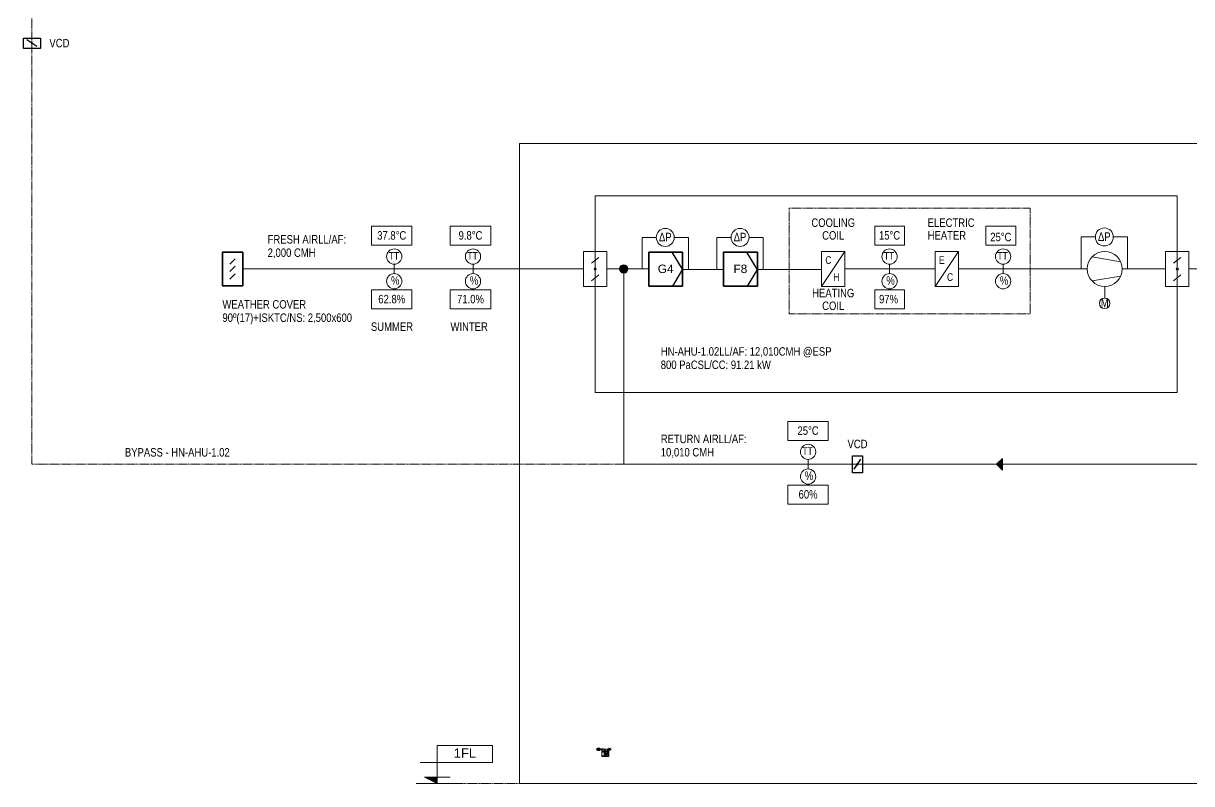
# Model space of a CAD drawing. Header units: millimetres. Extents: x -6903 to 29782, y 0 to 21062.
# Drawn here: x -6903 to 9355, y 0 to 10572 of the extents above; entities that cross this region are included whole.
import ezdxf

# ---------------------------------------------------------------- set-up
doc = ezdxf.new("R2010")
doc.units = ezdxf.units.MM
doc.linetypes.add('IMPORT-DASHED _2_', pattern=[19.05, 12.7, -6.35])
for name, color, linetype, lineweight, true_color in [('2DL_SYM_i', 7, 'Continuous', 25, 0xffdf7f), ('AC_RA', 7, 'Continuous', 5, 0xa57c52), ('AC_SA', 7, 'Continuous', 5, 0x67a552), ('EAD', 6, 'Continuous', 5, 0xff00ff), ('GAS PIPE', 1, 'Continuous', 5, 0xff0000), ('KI-HIEU-1', 7, 'Continuous', 9, 0x7fbfff), ('M-EQUIP', 1, 'Continuous', 9, 0xff0000), ('SEAS-HLL-FAD', 3, 'Continuous', 5, 0x00ff00), ('SGSHP_01-24-DW-AC-00-109-Rev_00-SCHEMATIC DIAGRAM DUCTING OF AHU _ PAU SYSTEM FOR H_N LAB_dwg _2_', 7, 'Continuous', 5, 0x767676), ('sơ đồ nguyên lý phòng lab_dwg', 7, 'Continuous', 5, 0x767676), ('TX-CO_', 2, 'Continuous', 5, 0xffff00), ('XANH', 5, 'Continuous', 5, 0x0000ff)]:
    doc.layers.add(name, color=color, linetype=linetype, lineweight=lineweight, true_color=true_color)
doc.layers.add('2L_RE-ZU-G', color=7, linetype='Continuous', lineweight=9)
doc.layers.add('LU_AB_SYM', color=7, linetype='Continuous', lineweight=9)
doc.styles.add('Arial_10', font='arial.ttf', dxfattribs={"width": 0.8, "height": 2})
doc.styles.add('Arial_2', font='arial.ttf', dxfattribs={"width": 0.8, "height": 118})
doc.styles.add('Arial_3', font='arial.ttf', dxfattribs={"height": 129.8})
doc.styles.add('Arial_7', font='arial.ttf', dxfattribs={"width": 0.8, "height": 106.2})
doc.styles.add('Arial_8', font='arial.ttf', dxfattribs={"width": 0.8, "height": 118})
doc.styles.add('Arial_9', font='arial.ttf', dxfattribs={"height": 118})

# ---------------------------------------------------------------- blocks, each defined once
blk = doc.blocks.new('SGSHP_01-24-DW-AC-00-109-Rev_00-SCHEMATIC DIAGRAM DUCTING OF AHU _ PAU SYSTEM FOR H_N LAB_dwg__U12-3196324-SƠ ĐỒ NGUYÊN LÝ HỆ THỐNG AHU')
at = {"layer": 'KI-HIEU-1'}
blk.add_hatch(color=256, dxfattribs=at).paths.add_polyline_path([(0, 0), (-300, 150), (0, 150)])
for p, q in [((-400, 500), (1300, 500)), ((-500, 0), (500, 0)), ((0, 0), (-300, 150)), ((-300, 150), (0, 150)), ((0, 150), (0, 0))]:
    blk.add_line(p, q, dxfattribs=at)
at = {"layer": 'KI-HIEU-1', "flags": 128}
blk.add_lwpolyline([(300, 150), (-300, 150), (0, 0), (0, 900)], dxfattribs=at)
blk.add_lwpolyline([(1300, 500), (1300, 900), (0, 900), (0, 500)], close=True, dxfattribs=at)
blk = doc.blocks.new('SGSHP_01-24-DW-AC-00-109-Rev_00-SCHEMATIC DIAGRAM DUCTING OF AHU _ PAU SYSTEM FOR H_N LAB_dwg_2DLU_149-3196326-SƠ ĐỒ NGUYÊN LÝ HỆ THỐNG AHU')
at = {"layer": '2L_RE-ZU-G'}
for p, q in [((0, 6), (0, -6)), ((-1.29, 1.95), (1.26, 3.98)), ((-1.29, -4.03), (1.26, -1.99))]:
    blk.add_line(p, q, dxfattribs=at)
at = {"layer": '2L_RE-ZU-G', "flags": 128}
blk.add_lwpolyline([(-4, -6), (4, -6), (4, 6), (-4, 6)], close=True, dxfattribs=at)
at = {"layer": '2L_RE-ZU-G'}
blk.add_circle((0, 0), 0.391, dxfattribs=at)
blk = doc.blocks.new('SGSHP_01-24-DW-AC-00-109-Rev_00-SCHEMATIC DIAGRAM DUCTING OF AHU _ PAU SYSTEM FOR H_N LAB_dwg_2DLSD031-3196325-SƠ ĐỒ NGUYÊN LÝ HỆ THỐNG AHU')
at = {"layer": '2DL_SYM_i'}
blk.add_line((-0.4, -0.6), (0.4, 0.6), dxfattribs=at)
at = {"layer": '2DL_SYM_i', "flags": 128}
for points in [[(-0.6, 1), (0.6, 1), (0.6, -1), (-0.6, -1)], [(-0.6, 1), (0.6, 1), (0.6, -1), (-0.6, -1)], [(0.06, 0), (0.06, 0.02), (0.06, 0.03), (0.05, 0.05), (0.03, 0.06), (0.02, 0.06), (0, 0.06), (-0.02, 0.06), (-0.03, 0.06), (-0.05, 0.05), (-0.06, 0.03), (-0.06, 0.02), (-0.06, 0), (-0.06, -0.02), (-0.06, -0.03), (-0.05, -0.05), (-0.03, -0.06), (-0.02, -0.06), (0, -0.06), (0.02, -0.06), (0.03, -0.06), (0.05, -0.05), (0.06, -0.03), (0.06, -0.02)]]:
    blk.add_lwpolyline(points, close=True, dxfattribs=at)
blk = doc.blocks.new('SGSHP_01-24-DW-AC-00-109-Rev_00-SCHEMATIC DIAGRAM DUCTING OF AHU _ PAU SYSTEM FOR H_N LAB_dwg_2DLU_232-3196331-SƠ ĐỒ NGUYÊN LÝ HỆ THỐNG AHU')
at = {"layer": 'LU_AB_SYM'}
for points in [[(-2, -2), (-2, 2), (0, 0)], [(-2, -2), (0, 0), (-2, 2)]]:
    blk.add_hatch(color=256, dxfattribs=at).paths.add_polyline_path(points)
for p, q in [((-2, -2), (-2, 2)), ((-2, 2), (0, 0)), ((0, 0), (-2, 2)), ((-2, 2), (-2, -2)), ((0, 0), (-2, -2)), ((-2, -2), (0, 0))]:
    blk.add_line(p, q, dxfattribs=at)
at = {"layer": 'LU_AB_SYM', "flags": 128}
blk.add_lwpolyline([(0, 0), (-2, 2), (-2, -2)], close=True, dxfattribs=at)
blk = doc.blocks.new('SGSHP_01-24-DW-AC-00-109-Rev_00-SCHEMATIC DIAGRAM DUCTING OF AHU _ PAU SYSTEM FOR H_N LAB_dwg_Louver-3196335-SƠ ĐỒ NGUYÊN LÝ HỆ THỐNG AHU')
at = {"layer": '2DL_SYM_i'}
for p, q in [((-0.15625, 0.59375), (0.15625, 0.28125)), ((-0.15625, 0.15625), (0.15625, -0.15625)), ((-0.15625, -0.28125), (0.15625, -0.59375))]:
    blk.add_line(p, q, dxfattribs=at)
at = {"layer": '2DL_SYM_i', "flags": 128}
for points in [[(-0.6, 1), (-0.6, -1), (0.6, -1), (0.6, 1)], [(-0.6, 1), (0.6, 1), (0.6, -1), (-0.6, -1)]]:
    blk.add_lwpolyline(points, close=True, dxfattribs=at)
blk = doc.blocks.new('SGSHP_01-24-DW-AC-00-109-Rev_00-SCHEMATIC DIAGRAM DUCTING OF AHU _ PAU SYSTEM FOR H_N LAB_dwg_2DLU_030-3196332-SƠ ĐỒ NGUYÊN LÝ HỆ THỐNG AHU')
at = {"layer": '2L_RE-ZU-G'}
for p, q in [((5.39, 2.44), (-4.27, 4.12)), ((5.39, -2.44), (-4.27, -4.12))]:
    blk.add_line(p, q, dxfattribs=at)
blk.add_circle((0, 0), 6, dxfattribs=at)
blk = doc.blocks.new('SGSHP_01-24-DW-AC-00-109-Rev_00-SCHEMATIC DIAGRAM DUCTING OF AHU _ PAU SYSTEM FOR H_N LAB_dwg _2_-3196323-SƠ ĐỒ NGUYÊN LÝ HỆ THỐNG AHU')
at = {"lineweight": 5, "true_color": 0xff00ff, "transparency": 33554534}
blk.add_hatch(color=6, dxfattribs=at).paths.add_polyline_path([(1452, 7098), (1467, 7100), (1481, 7106), (1494, 7116), (1503, 7128), (1509, 7142), (1511, 7157), (1509, 7173), (1503, 7187), (1494, 7199), (1481, 7209), (1467, 7214), (1452, 7216), (1437, 7214), (1422, 7209), (1410, 7199), (1401, 7187), (1395, 7173), (1393, 7157), (1395, 7142), (1401, 7128), (1410, 7116), (1422, 7106), (1437, 7100)])
at = {"color": 1, "lineweight": 5, "true_color": 0xff0000}
for p, q in [((-3850, 7157), (892, 7157)), ((1799, 7157), (1216, 7157)), ((2839, 7151), (2271, 7151)), ((4205, 7151), (3309, 7151))]:
    blk.add_line(p, q, dxfattribs=at)
at = {"lineweight": 5}
for p, q in [((4529, 7157), (5788, 7157)), ((6111, 7157), (7902, 7157)), ((8145, 6915), (8145, 6753))]:
    blk.add_line(p, q, dxfattribs=at)
at = {"color": 8, "linetype": 'IMPORT-DASHED _2_', "lineweight": 5, "true_color": 0x808080}
blk.add_line((-1438, 0), (28612, 0), dxfattribs=at)
at = {"lineweight": 5, "flags": 128}
for points in [[(0, 8902), (22618, 8902), (22618, 0), (0, 0), (0, 8902)], [(9154, 7400), (9154, 8176), (1054, 8176), (1054, 7400)], [(1905, 7596), (1706, 7596), (1706, 7157)], [(2155, 7596), (2354, 7596), (2354, 7151)], [(2945, 7596), (2746, 7596), (2746, 7151)], [(3195, 7596), (3394, 7596), (3394, 7151)], [(8015, 7602), (7816, 7602), (7816, 7157)], [(8265, 7602), (8464, 7602), (8464, 7157)], [(4205, 6915), (4529, 6915), (4529, 7400), (4205, 7400), (4205, 6915), (4529, 7400)], [(5788, 6915), (6111, 6915), (6111, 7400), (5788, 7400), (5788, 6915), (6111, 7400)], [(1054, 6915), (1054, 5438), (9154, 5438), (9154, 6915)]]:
    blk.add_lwpolyline(points, dxfattribs=at)
for points in [[(-2058, 7751), (-1495, 7751), (-1495, 7488), (-2058, 7488)], [(-963, 7751), (-399, 7751), (-399, 7488), (-963, 7488)], [(4944, 7751), (5358, 7751), (5358, 7488), (4944, 7488)], [(6493, 7751), (6907, 7751), (6907, 7488), (6493, 7488)], [(-2058, 6865), (-1495, 6865), (-1495, 6602), (-2058, 6602)], [(-963, 6865), (-399, 6865), (-399, 6602), (-963, 6602)], [(5358, 6865), (4944, 6865), (4944, 6602), (5358, 6602)], [(3735, 5036), (4298, 5036), (4298, 4773), (3735, 4773)], [(3735, 4150), (4298, 4150), (4298, 3886), (3735, 3886)]]:
    blk.add_lwpolyline(points, close=True, dxfattribs=at)
at = {"color": 8, "lineweight": 5, "true_color": 0x767676, "flags": 128}
for points in [[(1799, 7391), (2271, 7391), (2271, 6919), (1799, 6919)], [(2839, 7391), (3311, 7391), (3311, 6919), (2839, 6919)]]:
    blk.add_lwpolyline(points, close=True, dxfattribs=at)
at = {"lineweight": 5}
for centre, radius in [((2030, 7596), 125), ((3070, 7596), 125), ((8140, 7602), 125), ((8145, 6679), 73.4)]:
    blk.add_circle(centre, radius, dxfattribs=at)
at = {"color": 6, "lineweight": 5, "true_color": 0xff00ff}
blk.add_circle((1452, 7157), 59, dxfattribs=at)
at = {"layer": '2DL_SYM_i'}
for p, q in [((2269, 7155), (2127, 7391)), ((3309, 7155), (3167, 7391)), ((2271, 7155), (2129, 6919)), ((3311, 7155), (3169, 6919))]:
    blk.add_line(p, q, dxfattribs=at)
at = {"layer": '2DL_SYM_i', "flags": 128}
for points in [[(1799, 6919), (2271, 6919), (2271, 7391), (1799, 7391)], [(1799, 7391), (2271, 7391), (2271, 6919), (1799, 6919)], [(2839, 6919), (3311, 6919), (3311, 7391), (2839, 7391)], [(2839, 7391), (3311, 7391), (3311, 6919), (2839, 6919)]]:
    blk.add_lwpolyline(points, close=True, dxfattribs=at)
at = {"layer": '2L_RE-ZU-G', "flags": 128}
for points in [[(-1742, 7223), (-1742, 7157), (-1742, 7092)], [(-646, 7223), (-646, 7157), (-646, 7092)], [(5151, 7223), (5151, 7157), (5151, 7092)], [(6731, 7223), (6731, 7157), (6731, 7092)], [(4017, 4508), (4017, 4442), (4017, 4377)]]:
    blk.add_lwpolyline(points, dxfattribs=at)
at = {"layer": '2L_RE-ZU-G'}
for centre in [(-1742, 7329), (-646, 7329), (5151, 7329), (6731, 7329), (-1742, 6986), (-646, 6986), (5151, 6986), (6731, 6986), (4017, 4614), (4017, 4270)]:
    blk.add_circle(centre, 106, dxfattribs=at)
at = {"layer": 'AC_RA', "flags": 128}
blk.add_lwpolyline([(1452, 7157), (1452, 4442), (10744, 4442)], dxfattribs=at)
at = {"layer": 'AC_SA'}
blk.add_line((8388, 7157), (8992, 7157), dxfattribs=at)
at = {"layer": 'AC_SA', "flags": 128}
blk.add_lwpolyline([(9316, 7157), (21170, 7157), (21170, 3394)], dxfattribs=at)
at = {"layer": 'EAD', "color": 8, "linetype": 'IMPORT-DASHED _2_', "true_color": 0x808080, "flags": 128}
blk.add_lwpolyline([(3752, 8001), (7106, 8001), (7106, 6531), (3752, 6531)], close=True, dxfattribs=at)
at = {"layer": 'GAS PIPE', "linetype": 'IMPORT-DASHED _2_', "flags": 128}
blk.add_lwpolyline([(1452, 16149), (-6785, 16149), (-6785, 4442), (1452, 4442)], dxfattribs=at)
at = {"xscale": 118, "yscale": 118, "zscale": 118, "rotation": 90}
blk.add_blockref('SGSHP_01-24-DW-AC-00-109-Rev_00-SCHEMATIC DIAGRAM DUCTING OF AHU _ PAU SYSTEM FOR H_N LAB_dwg_2DLSD031-3196325-SƠ ĐỒ NGUYÊN LÝ HỆ THỐNG AHU', (-6785, 10296), dxfattribs=at)
at = {"extrusion": (0, 0, -1)}
for name, p, xscale, yscale, zscale in [('SGSHP_01-24-DW-AC-00-109-Rev_00-SCHEMATIC DIAGRAM DUCTING OF AHU _ PAU SYSTEM FOR H_N LAB_dwg_Louver-3196335-SƠ ĐỒ NGUYÊN LÝ HỆ THỐNG AHU', (3992, 7157), 236, 236, -236), ('SGSHP_01-24-DW-AC-00-109-Rev_00-SCHEMATIC DIAGRAM DUCTING OF AHU _ PAU SYSTEM FOR H_N LAB_dwg_2DLU_232-3196331-SƠ ĐỒ NGUYÊN LÝ HỆ THỐNG AHU', (-6641, 4442), 40.45582801025012, 40.45582801025012, -40.45582801025012)]:
    blk.add_blockref(name, p, dxfattribs=dict(at, xscale=xscale, yscale=yscale, zscale=zscale))
for name, p, xscale, yscale, zscale in [('SGSHP_01-24-DW-AC-00-109-Rev_00-SCHEMATIC DIAGRAM DUCTING OF AHU _ PAU SYSTEM FOR H_N LAB_dwg_2DLU_149-3196326-SƠ ĐỒ NGUYÊN LÝ HỆ THỐNG AHU', (1054, 7157), 40.45582799651311, 40.45582799651311, 40.45582799651311), ('SGSHP_01-24-DW-AC-00-109-Rev_00-SCHEMATIC DIAGRAM DUCTING OF AHU _ PAU SYSTEM FOR H_N LAB_dwg_2DLU_030-3196332-SƠ ĐỒ NGUYÊN LÝ HỆ THỐNG AHU', (8145, 7157), 40.45582799651311, 40.45582799651311, 40.45582799651311), ('SGSHP_01-24-DW-AC-00-109-Rev_00-SCHEMATIC DIAGRAM DUCTING OF AHU _ PAU SYSTEM FOR H_N LAB_dwg_2DLU_149-3196326-SƠ ĐỒ NGUYÊN LÝ HỆ THỐNG AHU', (9154, 7157), 40.45582799651311, 40.45582799651311, 40.45582799651311), ('SGSHP_01-24-DW-AC-00-109-Rev_00-SCHEMATIC DIAGRAM DUCTING OF AHU _ PAU SYSTEM FOR H_N LAB_dwg_2DLSD031-3196325-SƠ ĐỒ NGUYÊN LÝ HỆ THỐNG AHU', (4705, 4442), 118, 118, 118), ('SGSHP_01-24-DW-AC-00-109-Rev_00-SCHEMATIC DIAGRAM DUCTING OF AHU _ PAU SYSTEM FOR H_N LAB_dwg__U12-3196324-SƠ ĐỒ NGUYÊN LÝ HỆ THỐNG AHU', (-1143, 0), 0.59, 0.59, 0.59)]:
    blk.add_blockref(name, p, dxfattribs=dict(xscale=xscale, yscale=yscale, zscale=zscale))
at = {"lineweight": 5, "char_height": 118, "attachment_point": 2, "line_spacing_factor": 0.941778}
for s, insert, width, style in [('VCD', (-6402, 10357), 329.38, 'Arial_2'), ('ΔP', (2030, 7660), 208.03, 'Arial_8'), ('ΔP', (3070, 7660), 208.03, 'Arial_8'), ('ΔP', (8140, 7666), 208.03, 'Arial_8'), ('G4', (2035, 7218), 262.93, 'Arial_9'), ('F8', (3075, 7218), 229.7, 'Arial_9'), ('M', (8145, 6743), 130.02, 'Arial_2'), ('VCD', (4705, 4783), 329.38, 'Arial_2')]:
    blk.add_mtext(s, dxfattribs=dict(at, insert=insert, width=width, style=style))
at = {"color": 3, "lineweight": 5, "true_color": 0x00ff00, "insert": (-4133, 6724), "char_height": 118, "width": 2155.42, "attachment_point": 1, "line_spacing_factor": 0.941778, "style": 'Arial_2'}
blk.add_mtext('WEATHER COVER 90º(17)+ISKTC/NS: 2,500x600', dxfattribs=at)
at = {"layer": '2L_RE-ZU-G', "attachment_point": 1, "line_spacing_factor": 0.941778}
for s, insert, char_height, width, style in [('TT', (-1820, 7393), 106.2, 171.63, 'Arial_7'), ('TT', (-725, 7393), 106.2, 171.63, 'Arial_7'), ('C', (4257, 7334), 106, 101.42, 'Arial_7'), ('TT', (5072, 7393), 106.2, 171.63, 'Arial_7'), ('E', (5839, 7334), 106, 93.61, 'Arial_7'), ('TT', (6652, 7393), 106.2, 171.63, 'Arial_7'), ('%', (-1786, 7056), 118, 138.69, 'Arial_2'), ('%', (-690, 7056), 118, 138.69, 'Arial_2'), ('H', (4368, 7098), 106, 101.42, 'Arial_7'), ('%', (5106, 7056), 118, 138.69, 'Arial_2'), ('C', (5950, 7098), 106, 101.42, 'Arial_7'), ('%', (6686, 7056), 118, 138.69, 'Arial_2'), ('TT', (3938, 4678), 106.2, 171.63, 'Arial_7'), ('%', (3972, 4341), 118, 138.69, 'Arial_2')]:
    blk.add_mtext(s, dxfattribs=dict(at, insert=insert, char_height=char_height, width=width, style=style))
at = {"layer": 'KI-HIEU-1', "color": 7, "insert": (-759, 490), "char_height": 129.8, "width": 373.45, "attachment_point": 2, "line_spacing_factor": 0.941778, "style": 'Arial_3'}
blk.add_mtext('1FL', dxfattribs=at)
at = {"layer": 'M-EQUIP', "color": 7, "char_height": 118, "attachment_point": 2, "line_spacing_factor": 0.941778, "style": 'Arial_2'}
for s, insert, width in [('COOLING', (4367, 7860), 719.44), ('ELECTRIC', (6008, 7860), 771.44), ('COIL', (4367, 7683), 364.05), ('HEATER', (5949, 7683), 632.76), ('HEATING', (4367, 6881), 693.43), ('COIL', (4367, 6704), 364.05)]:
    blk.add_mtext(s, dxfattribs=dict(at, insert=insert, width=width))
at = {"layer": 'TX-CO_', "color": 7, "char_height": 118, "line_spacing_factor": 0.941778, "style": 'Arial_2'}
for s, insert, width, attachment_point in [('37.8°C', (-1777, 7683), 478.18, 2), ('9.8°C', (-681, 7683), 391.5, 2), ('15°C', (5151, 7683), 348.16, 2), ('25°C', (6700, 7661), 348.16, 2), ('FRESH AIRLL/AF: 2,000 CMH', (-3504, 7628), 1291.52, 1), ('62.8%', (-1777, 6797), 442.06, 2), ('71.0%', (-681, 6797), 442.06, 2), ('97%', (5137, 6797), 312.05, 2), ('SUMMER', (-2067, 6414), 693.43, 1), ('WINTER', (-959, 6414), 615.42, 1), ('HN-AHU-1.02LL/AF: 12,010CMH @ESP 800 PaCSL/CC: 91.21 kW', (1967, 6069), 2383.68, 1), ('25°C', (4017, 4968), 348.16, 2), ('RETURN AIRLL/AF: 10,010 CMH', (1967, 4853), 1378.2, 1), ('BYPASS - HN-AHU-1.02', (-5490, 4666), 1724.92, 1), ('60%', (4017, 4082), 312.05, 2)]:
    blk.add_mtext(s, dxfattribs=dict(at, insert=insert, width=width, attachment_point=attachment_point))
blk = doc.blocks.new('sơ đồ nguyên lý phòng lab_dwg_2DLSD077-3228404-SƠ ĐỒ NGUYÊN LÝ HỆ THỐNG AHU')
at = {"layer": '2DL_SYM_i'}
for p, q in [((-0.6, 0), (0, 0)), ((0.9, 0.3), (-0.5, 0.8)), ((0.9, -0.3), (-0.5, -0.8))]:
    blk.add_line(p, q, dxfattribs=at)
at = {"layer": '2DL_SYM_i', "flags": 128}
blk.add_lwpolyline([(-1, 1), (1, 1), (1, -1), (-1, -1)], close=True, dxfattribs=at)
at = {"layer": '2DL_SYM_i'}
blk.add_circle((0, 0), 1, dxfattribs=at)
blk = doc.blocks.new('sơ đồ nguyên lý phòng lab_dwg__Open30-3228405-SƠ ĐỒ NGUYÊN LÝ HỆ THỐNG AHU')
at = {"layer": 'SEAS-HLL-FAD'}
blk.add_line((0, 0), (-1, 0), dxfattribs=at)
at = {"layer": 'SEAS-HLL-FAD', "flags": 128}
blk.add_lwpolyline([(-1, 0.267949), (0, 0), (-1, -0.267949)], dxfattribs=at)
blk = doc.blocks.new('sơ đồ nguyên lý phòng lab_dwg__Open30-3228406-SƠ ĐỒ NGUYÊN LÝ HỆ THỐNG AHU')
at = {"layer": 'SEAS-HLL-FAD'}
blk.add_line((0, 0), (-1, 0), dxfattribs=at)
at = {"layer": 'SEAS-HLL-FAD', "flags": 128}
blk.add_lwpolyline([(-1, 0.267949), (0, 0), (-1, -0.267949)], dxfattribs=at)
blk = doc.blocks.new('sơ đồ nguyên lý phòng lab_dwg_CPLS_391-3228407-SƠ ĐỒ NGUYÊN LÝ HỆ THỐNG AHU')
at = {"layer": '2DL_SYM_i'}
for p, q in [((0.45, 0), (-0.45, 0)), ((0, -0.6), (-0.15, -0.4))]:
    blk.add_line(p, q, dxfattribs=at)
at = {"layer": '2DL_SYM_i', "flags": 128}
blk.add_lwpolyline([(0.15, -0.1), (-0.15, -0.1), (0, -0.6), (0.15, -0.4)], dxfattribs=at)
blk = doc.blocks.new('sơ đồ nguyên lý phòng lab_dwg_2DLSD031-3228408-SƠ ĐỒ NGUYÊN LÝ HỆ THỐNG AHU')
at = {"layer": '2DL_SYM_i'}
blk.add_line((-0.4, -0.6), (0.4, 0.6), dxfattribs=at)
at = {"layer": '2DL_SYM_i', "flags": 128}
for points in [[(-0.6, 1), (0.6, 1), (0.6, -1), (-0.6, -1)], [(-0.6, 1), (0.6, 1), (0.6, -1), (-0.6, -1)], [(0.1, 0), (0.1, 0), (0.1, 0), (0, 0), (0, 0.1), (0, 0.1), (0, 0.1), (0, 0.1), (0, 0.1), (0, 0), (-0.1, 0), (-0.1, 0), (-0.1, 0), (-0.1, 0), (-0.1, 0), (0, 0), (0, -0.1), (0, -0.1), (0, -0.1), (0, -0.1), (0, -0.1), (0, 0), (0.1, 0), (0.1, 0)]]:
    blk.add_lwpolyline(points, close=True, dxfattribs=at)
blk = doc.blocks.new('sơ đồ nguyên lý phòng lab_dwg_Louver-3228409-SƠ ĐỒ NGUYÊN LÝ HỆ THỐNG AHU')
at = {"layer": '2DL_SYM_i'}
for p, q in [((-0.15625, 1.03125), (0.15625, 0.71875)), ((-0.15625, 0.59375), (0.15625, 0.28125)), ((-0.15625, 0.15625), (0.15625, -0.15625)), ((-0.15625, -0.28125), (0.15625, -0.59375)), ((-0.15625, -0.71875), (0.15625, -1.03125))]:
    blk.add_line(p, q, dxfattribs=at)
at = {"layer": '2DL_SYM_i', "flags": 128}
for points in [[(-0.6, 1.3), (-0.6, -1.3), (0.6, -1.3), (0.6, 1.3)], [(-0.6, 1.3), (0.6, 1.3), (0.6, -1.3), (-0.6, -1.3)]]:
    blk.add_lwpolyline(points, close=True, dxfattribs=at)
blk = doc.blocks.new('sơ đồ nguyên lý phòng lab_dwg_2DLSD031-3228410-SƠ ĐỒ NGUYÊN LÝ HỆ THỐNG AHU')
at = {"layer": '2DL_SYM_i'}
blk.add_line((-0.4, -0.6), (0.4, 0.6), dxfattribs=at)
at = {"layer": '2DL_SYM_i', "flags": 128}
for points in [[(-0.6, 1), (0.6, 1), (0.6, -1), (-0.6, -1)], [(-0.6, 1), (0.6, 1), (0.6, -1), (-0.6, -1)], [(0.1, 0), (0.1, 0), (0.1, 0), (0, 0), (0, 0.1), (0, 0.1), (0, 0.1), (0, 0.1), (0, 0.1), (0, 0), (-0.1, 0), (-0.1, 0), (-0.1, 0), (-0.1, 0), (-0.1, 0), (0, 0), (0, -0.1), (0, -0.1), (0, -0.1), (0, -0.1), (0, -0.1), (0, 0), (0.1, 0), (0.1, 0)]]:
    blk.add_lwpolyline(points, close=True, dxfattribs=at)
blk = doc.blocks.new('sơ đồ nguyên lý phòng lab_dwg_G4-3228411-SƠ ĐỒ NGUYÊN LÝ HỆ THỐNG AHU')
at = {"color": 8, "lineweight": 5, "true_color": 0x767676, "flags": 128}
blk.add_lwpolyline([(-4, 4), (4, 4), (4, -4), (-4, -4)], close=True, dxfattribs=at)
at = {"layer": '2DL_SYM_i', "flags": 128}
for points in [[(-4, -4), (4, -4), (4, 4), (-4, 4)], [(-4, 4), (4, 4), (4, -4), (-4, -4)]]:
    blk.add_lwpolyline(points, close=True, dxfattribs=at)
blk.add_lwpolyline([(2, 4), (4, 0), (2, -4)], dxfattribs=at)
blk = doc.blocks.new('sơ đồ nguyên lý phòng lab_dwg_F5-3228412-SƠ ĐỒ NGUYÊN LÝ HỆ THỐNG AHU')
at = {"color": 8, "lineweight": 5, "true_color": 0x767676, "flags": 128}
blk.add_lwpolyline([(-4, 4), (4, 4), (4, -4), (-4, -4)], close=True, dxfattribs=at)
at = {"layer": '2DL_SYM_i', "flags": 128}
blk.add_lwpolyline([(-4, -4), (4, -4), (4, 4), (-4, 4)], close=True, dxfattribs=at)
blk.add_lwpolyline([(2, 4), (4, 0), (2, -4)], dxfattribs=at)
blk = doc.blocks.new('sơ đồ nguyên lý phòng lab_dwg_2DLSD031-V2-SƠ ĐỒ NGUYÊN LÝ HỆ THỐNG AHU')
at = {"layer": '2DL_SYM_i'}
blk.add_line((-0.4, -0.6), (0.4, 0.6), dxfattribs=at)
at = {"layer": '2DL_SYM_i', "flags": 128}
for points in [[(-0.6, 1), (0.6, 1), (0.6, -1), (-0.6, -1)], [(-0.6, 1), (0.6, 1), (0.6, -1), (-0.6, -1)], [(0.1, 0), (0.1, 0), (0.1, 0), (0, 0), (0, 0.1), (0, 0.1), (0, 0.1), (0, 0.1), (0, 0.1), (0, 0), (-0.1, 0), (-0.1, 0), (-0.1, 0), (-0.1, 0), (-0.1, 0), (0, 0), (0, -0.1), (0, -0.1), (0, -0.1), (0, -0.1), (0, -0.1), (0, 0), (0.1, 0), (0.1, 0)], [(0.1, 0), (0.1, 0), (0.1, 0), (0, 0), (0, 0.1), (0, 0.1), (0, 0.1), (0, 0.1), (0, 0.1), (0, 0), (-0.1, 0), (-0.1, 0), (-0.1, 0), (-0.1, 0), (-0.1, 0), (0, 0), (0, -0.1), (0, -0.1), (0, -0.1), (0, -0.1), (0, -0.1), (0, 0), (0.1, 0), (0.1, 0)]]:
    blk.add_lwpolyline(points, close=True, dxfattribs=at)
blk = doc.blocks.new('sơ đồ nguyên lý phòng lab_dwg_2DLSD031-V3-SƠ ĐỒ NGUYÊN LÝ HỆ THỐNG AHU')
at = {"layer": '2DL_SYM_i'}
blk.add_line((-0.4, -0.6), (0.4, 0.6), dxfattribs=at)
at = {"layer": '2DL_SYM_i', "flags": 128}
for points in [[(-0.6, 1), (0.6, 1), (0.6, -1), (-0.6, -1)], [(-0.6, 1), (0.6, 1), (0.6, -1), (-0.6, -1)], [(0.1, 0), (0.1, 0), (0.1, 0), (0, 0), (0, 0.1), (0, 0.1), (0, 0.1), (0, 0.1), (0, 0.1), (0, 0), (-0.1, 0), (-0.1, 0), (-0.1, 0), (-0.1, 0), (-0.1, 0), (0, 0), (0, -0.1), (0, -0.1), (0, -0.1), (0, -0.1), (0, -0.1), (0, 0), (0.1, 0), (0.1, 0)], [(0.1, 0), (0.1, 0), (0.1, 0), (0, 0), (0, 0.1), (0, 0.1), (0, 0.1), (0, 0.1), (0, 0.1), (0, 0), (-0.1, 0), (-0.1, 0), (-0.1, 0), (-0.1, 0), (-0.1, 0), (0, 0), (0, -0.1), (0, -0.1), (0, -0.1), (0, -0.1), (0, -0.1), (0, 0), (0.1, 0), (0.1, 0)]]:
    blk.add_lwpolyline(points, close=True, dxfattribs=at)
blk = doc.blocks.new('sơ đồ nguyên lý phòng lab_dwg_G4-V4-SƠ ĐỒ NGUYÊN LÝ HỆ THỐNG AHU')
at = {"color": 8, "lineweight": 5, "true_color": 0x767676, "flags": 128}
blk.add_lwpolyline([(-4, 4), (4, 4), (4, -4), (-4, -4)], close=True, dxfattribs=at)
at = {"layer": '2DL_SYM_i', "flags": 128}
for points in [[(-4, -4), (4, -4), (4, 4), (-4, 4)], [(-4, 4), (4, 4), (4, -4), (-4, -4)]]:
    blk.add_lwpolyline(points, close=True, dxfattribs=at)
blk.add_lwpolyline([(2, 4), (4, 0), (2, -4)], dxfattribs=at)
at = {"layer": '2DL_SYM_i', "insert": (0, 1), "char_height": 2, "width": 3.53, "attachment_point": 2, "line_spacing_factor": 0.941778, "style": 'Arial_10'}
blk.add_mtext('G4', dxfattribs=at)
blk = doc.blocks.new('sơ đồ nguyên lý phòng lab_dwg_F5-V5-SƠ ĐỒ NGUYÊN LÝ HỆ THỐNG AHU')
at = {"color": 8, "lineweight": 5, "true_color": 0x767676, "flags": 128}
blk.add_lwpolyline([(-4, 4), (4, 4), (4, -4), (-4, -4)], close=True, dxfattribs=at)
at = {"layer": '2DL_SYM_i', "flags": 128}
blk.add_lwpolyline([(-4, -4), (4, -4), (4, 4), (-4, 4)], close=True, dxfattribs=at)
blk.add_lwpolyline([(2, 4), (4, 0), (2, -4)], dxfattribs=at)
at = {"layer": '2DL_SYM_i', "insert": (0, 1), "char_height": 2, "width": 3.09, "attachment_point": 2, "line_spacing_factor": 0.941778, "style": 'Arial_10'}
blk.add_mtext('F8', dxfattribs=at)
blk = doc.blocks.new('sơ đồ nguyên lý phòng lab_dwg_G4-V6-SƠ ĐỒ NGUYÊN LÝ HỆ THỐNG AHU')
at = {"color": 8, "lineweight": 5, "true_color": 0x767676, "flags": 128}
blk.add_lwpolyline([(-4, 4), (4, 4), (4, -4), (-4, -4)], close=True, dxfattribs=at)
at = {"layer": '2DL_SYM_i', "flags": 128}
for points in [[(-4, -4), (4, -4), (4, 4), (-4, 4)], [(-4, 4), (4, 4), (4, -4), (-4, -4)]]:
    blk.add_lwpolyline(points, close=True, dxfattribs=at)
blk.add_lwpolyline([(2, 4), (4, 0), (2, -4)], dxfattribs=at)
at = {"layer": '2DL_SYM_i', "insert": (0, 1), "char_height": 2, "width": 3.53, "attachment_point": 2, "line_spacing_factor": 0.941778, "style": 'Arial_10'}
blk.add_mtext('G4', dxfattribs=at)
blk = doc.blocks.new('sơ đồ nguyên lý phòng lab_dwg_F5-V7-SƠ ĐỒ NGUYÊN LÝ HỆ THỐNG AHU')
at = {"color": 8, "lineweight": 5, "true_color": 0x767676, "flags": 128}
blk.add_lwpolyline([(-4, 4), (4, 4), (4, -4), (-4, -4)], close=True, dxfattribs=at)
at = {"layer": '2DL_SYM_i', "flags": 128}
blk.add_lwpolyline([(-4, -4), (4, -4), (4, 4), (-4, 4)], close=True, dxfattribs=at)
blk.add_lwpolyline([(2, 4), (4, 0), (2, -4)], dxfattribs=at)
at = {"layer": '2DL_SYM_i', "insert": (0, 1), "char_height": 2, "width": 3.09, "attachment_point": 2, "line_spacing_factor": 0.941778, "style": 'Arial_10'}
blk.add_mtext('F8', dxfattribs=at)
blk = doc.blocks.new('sơ đồ nguyên lý phòng lab_dwg-3228305-SƠ ĐỒ NGUYÊN LÝ HỆ THỐNG AHU')
at = {"lineweight": 5}
for p, q in [((1082, 486), (1081, 485)), ((1082, 484), (1081, 483)), ((1082, 482), (1081, 481)), ((1082, 481), (1081, 479)), ((1082, 479), (1081, 478)), ((1082, 477), (1081, 476)), ((1082, 475), (1081, 474)), ((1082, 474), (1081, 472)), ((1082, 472), (1081, 471)), ((1082, 470), (1081, 469)), ((1082, 468), (1081, 467)), ((1082, 467), (1081, 465)), ((1082, 465), (1081, 464))]:
    blk.add_line(p, q, dxfattribs=at)
at = {"color": 3, "lineweight": 5, "true_color": 0x00ff00}
for p, q in [((1084, 483), (1099, 483)), ((1084, 468), (1099, 468)), ((1107, 483), (1113, 483)), ((1107, 468), (1113, 468)), ((1118, 483), (1124, 483)), ((1118, 468), (1124, 468))]:
    blk.add_line(p, q, dxfattribs=at)
at = {"color": 9, "lineweight": 5, "true_color": 0xc0c0c0}
blk.add_line((1148, 444), (1243, 444), dxfattribs=at)
at = {"color": 8, "lineweight": 5, "true_color": 0x767676, "flags": 128}
blk.add_lwpolyline([(1084, 487), (1084, 463), (1079, 463), (1079, 487)], close=True, dxfattribs=at)
at = {"lineweight": 5, "flags": 128}
for points in [[(1084, 487), (1079, 487), (1079, 463), (1084, 463)], [(1148, 456), (1243, 456), (1243, 388), (1148, 388)], [(1148, 388), (1243, 388), (1243, 378), (1148, 378)]]:
    blk.add_lwpolyline(points, close=True, dxfattribs=at)
at = {"layer": 'EAD'}
blk.add_line((1249, 471), (1264, 471), dxfattribs=at)
at = {"layer": 'EAD', "color": 3, "true_color": 0x00ff00, "flags": 128}
for points in [[(1179, 441), (1179, 483), (1124, 483)], [(1157, 441), (1157, 468), (1124, 468)]]:
    blk.add_lwpolyline(points, dxfattribs=at)
at = {"layer": 'EAD', "flags": 128}
for points in [[(1178, 405), (1207, 405), (1207, 388), (1178, 388)], [(1211, 405), (1240, 405), (1240, 388), (1211, 388)]]:
    blk.add_lwpolyline(points, close=True, dxfattribs=at)
for points in [[(1193, 427), (1193, 481), (1264, 481)], [(1226, 427), (1226, 471), (1241, 471)]]:
    blk.add_lwpolyline(points, dxfattribs=at)
at = {"layer": 'SEAS-HLL-FAD', "color": 8, "true_color": 0x808080}
for p, q in [((1186, 423), (1177, 423)), ((1178, 405), (1177, 405)), ((1178, 422), (1178, 406)), ((1219, 423), (1209, 423)), ((1211, 405), (1209, 405)), ((1210, 422), (1210, 406))]:
    blk.add_line(p, q, dxfattribs=at)
at = {"layer": 'XANH'}
for p, q in [((1199, 425), (1187, 425)), ((1190, 427), (1190, 426)), ((1232, 425), (1220, 425)), ((1222, 427), (1222, 426))]:
    blk.add_line(p, q, dxfattribs=at)
at = {"layer": 'XANH', "color": 1, "true_color": 0xff0000}
for p, q in [((1193, 427), (1193, 427)), ((1193, 427), (1193, 427)), ((1194, 427), (1194, 427)), ((1225, 427), (1225, 427)), ((1226, 427), (1226, 427)), ((1226, 427), (1226, 427))]:
    blk.add_line(p, q, dxfattribs=at)
at = {"layer": 'XANH', "flags": 128}
for points in [[(1197, 427), (1200, 427), (1200, 423), (1186, 423), (1186, 427), (1190, 427), (1190, 427), (1197, 427), (1197, 427)], [(1187, 423), (1187, 425), (1190, 426), (1197, 426)], [(1199, 423), (1199, 425), (1197, 426), (1197, 427)], [(1229, 427), (1233, 427), (1233, 423), (1219, 423), (1219, 427), (1222, 427), (1222, 427), (1229, 427), (1229, 427)], [(1220, 423), (1220, 425), (1222, 426), (1229, 426), (1229, 427)], [(1232, 423), (1232, 425), (1229, 426)]]:
    blk.add_lwpolyline(points, dxfattribs=at)
at = {"layer": 'XANH', "color": 1, "true_color": 0xff0000, "flags": 128}
for points in [[(1188, 421), (1188, 421), (1188, 422), (1187, 422), (1187, 422)], [(1192, 421), (1192, 421), (1192, 422), (1191, 422), (1191, 422)], [(1193, 425), (1193, 427), (1192, 427)], [(1193, 425), (1193, 427), (1193, 427)], [(1194, 425), (1194, 427), (1194, 427)], [(1195, 421), (1195, 421), (1195, 422), (1196, 422), (1196, 422)], [(1199, 421), (1199, 421), (1199, 422), (1200, 422), (1200, 422)], [(1220, 421), (1221, 421), (1220, 422), (1219, 422), (1220, 422)], [(1224, 421), (1225, 421), (1224, 422), (1224, 422), (1224, 422)], [(1225, 425), (1225, 427), (1225, 427)], [(1226, 425), (1226, 427), (1226, 427)], [(1226, 425), (1226, 427), (1226, 427)], [(1228, 421), (1227, 421), (1228, 422), (1229, 422), (1228, 422)], [(1232, 421), (1232, 421), (1232, 422), (1233, 422), (1232, 422)]]:
    blk.add_lwpolyline(points, dxfattribs=at)
at = {"layer": 'XANH', "color": 1, "true_color": 0xff0000}
for centre, radius, start, end in [((1186, 422), 2.17, 242.335, 296.649), ((1185, 421), 2.02, 275.5782, 329.9841), ((1182, 422), 5, 335.2509, 351.2953), ((1186, 422), 1.75, 297.7158, 358.1775), ((1190, 422), 2.17, 242.335, 296.649), ((1189, 421), 2.02, 275.5782, 329.9841), ((1186, 422), 5, 335.2509, 351.2953), ((1190, 422), 1.75, 297.7158, 358.1775), ((1197, 422), 1.75, 181.8225, 242.2842), ((1201, 422), 5, 188.7047, 204.7491), ((1197, 422), 2.17, 243.351, 297.665), ((1198, 421), 2.02, 210.0159, 264.4218), ((1201, 422), 1.75, 181.8225, 242.2842), ((1205, 422), 5, 188.7047, 204.7491), ((1201, 422), 2.17, 243.351, 297.665), ((1202, 421), 2.02, 210.0159, 264.4218), ((1218, 422), 2.17, 242.335, 296.649), ((1218, 421), 2.02, 275.5782, 329.9841), ((1215, 422), 5, 335.2509, 351.2953), ((1219, 422), 1.75, 297.7158, 358.1775), ((1223, 422), 2.17, 242.335, 296.649), ((1222, 421), 2.02, 275.5782, 329.9841), ((1219, 422), 5, 335.2509, 351.2953), ((1223, 422), 1.75, 297.7158, 358.1775), ((1233, 422), 5, 188.7047, 204.7491), ((1229, 422), 1.75, 181.8225, 242.2842), ((1230, 422), 2.17, 243.351, 297.665), ((1231, 421), 2.02, 210.0159, 264.4218), ((1237, 422), 5, 188.7047, 204.7491), ((1234, 422), 1.75, 181.8225, 242.2842), ((1234, 422), 2.17, 243.351, 297.665), ((1235, 421), 2.02, 210.0159, 264.4218)]:
    blk.add_arc(centre, radius, start, end, dxfattribs=at)
for name, p in [('sơ đồ nguyên lý phòng lab_dwg_G4-3228411-SƠ ĐỒ NGUYÊN LÝ HỆ THỐNG AHU', (1092, 483)), ('sơ đồ nguyên lý phòng lab_dwg_G4-V4-SƠ ĐỒ NGUYÊN LÝ HỆ THỐNG AHU', (1092, 483)), ('sơ đồ nguyên lý phòng lab_dwg_G4-V6-SƠ ĐỒ NGUYÊN LÝ HỆ THỐNG AHU', (1092, 468)), ('sơ đồ nguyên lý phòng lab_dwg_F5-3228412-SƠ ĐỒ NGUYÊN LÝ HỆ THỐNG AHU', (1103, 483)), ('sơ đồ nguyên lý phòng lab_dwg_F5-V5-SƠ ĐỒ NGUYÊN LÝ HỆ THỐNG AHU', (1103, 483)), ('sơ đồ nguyên lý phòng lab_dwg_F5-V7-SƠ ĐỒ NGUYÊN LÝ HỆ THỐNG AHU', (1103, 468))]:
    blk.add_blockref(name, p)
at = {"extrusion": (0, 0, -1), "xscale": 4, "yscale": 4, "zscale": -4, "rotation": 180}
for p in [(-1114, 483), (-1114, 468), (-1245, 481), (-1245, 471)]:
    blk.add_blockref('sơ đồ nguyên lý phòng lab_dwg_2DLSD077-3228404-SƠ ĐỒ NGUYÊN LÝ HỆ THỐNG AHU', p, dxfattribs=at)
for name, p, xscale, yscale, zscale in [('sơ đồ nguyên lý phòng lab_dwg_2DLSD031-V2-SƠ ĐỒ NGUYÊN LÝ HỆ THỐNG AHU', (1123, 483), 2, 2, 2), ('sơ đồ nguyên lý phòng lab_dwg_2DLSD031-V2-SƠ ĐỒ NGUYÊN LÝ HỆ THỐNG AHU', (1123, 468), 2, 2, 2), ('sơ đồ nguyên lý phòng lab_dwg_Louver-3228409-SƠ ĐỒ NGUYÊN LÝ HỆ THỐNG AHU', (1266, 477), 4, 4, 4)]:
    blk.add_blockref(name, p, dxfattribs=dict(xscale=xscale, yscale=yscale, zscale=zscale))
at = {"extrusion": (0, 0, -1)}
for name, p, xscale, yscale, zscale in [('sơ đồ nguyên lý phòng lab_dwg_CPLS_391-3228407-SƠ ĐỒ NGUYÊN LÝ HỆ THỐNG AHU', (-1157, 441), 5, 5, -5), ('sơ đồ nguyên lý phòng lab_dwg_CPLS_391-3228407-SƠ ĐỒ NGUYÊN LÝ HỆ THỐNG AHU', (-1179, 441), 5, 5, -5), ('sơ đồ nguyên lý phòng lab_dwg_2DLSD031-V3-SƠ ĐỒ NGUYÊN LÝ HỆ THỐNG AHU', (-1256, 481), 2, 2, -2), ('sơ đồ nguyên lý phòng lab_dwg_2DLSD031-3228410-SƠ ĐỒ NGUYÊN LÝ HỆ THỐNG AHU', (-1256, 471), 2, 2, -2), ('sơ đồ nguyên lý phòng lab_dwg_2DLSD031-V3-SƠ ĐỒ NGUYÊN LÝ HỆ THỐNG AHU', (-1256, 471), 2, 2, -2)]:
    blk.add_blockref(name, p, dxfattribs=dict(at, xscale=xscale, yscale=yscale, zscale=zscale))
at = {"rotation": 90}
for p in [(1178, 423), (1210, 423)]:
    blk.add_blockref('sơ đồ nguyên lý phòng lab_dwg__Open30-3228406-SƠ ĐỒ NGUYÊN LÝ HỆ THỐNG AHU', p, dxfattribs=at)
at = {"extrusion": (0, 0, -1), "zscale": -1, "rotation": 270.000083460782}
for p in [(-1178, 405), (-1210, 405)]:
    blk.add_blockref('sơ đồ nguyên lý phòng lab_dwg__Open30-3228405-SƠ ĐỒ NGUYÊN LÝ HỆ THỐNG AHU', p, dxfattribs=at)
at = {"xscale": 2, "yscale": 2, "zscale": 2, "rotation": 90}
for name, p in [('sơ đồ nguyên lý phòng lab_dwg_2DLSD031-V2-SƠ ĐỒ NGUYÊN LÝ HỆ THỐNG AHU', (1193, 434)), ('sơ đồ nguyên lý phòng lab_dwg_2DLSD031-3228408-SƠ ĐỒ NGUYÊN LÝ HỆ THỐNG AHU', (1226, 434)), ('sơ đồ nguyên lý phòng lab_dwg_2DLSD031-V2-SƠ ĐỒ NGUYÊN LÝ HỆ THỐNG AHU', (1226, 434))]:
    blk.add_blockref(name, p, dxfattribs=at)
at = {"color": 3, "lineweight": 5, "true_color": 0x00ff00, "char_height": 2, "line_spacing_factor": 0.941778, "style": 'Arial_10'}
for s, insert, width, attachment_point in [('FAL (22)+ISKTC/NS: 2400x600', (1079, 495), 22.77, 1), ("HN-FAFE-1.01.1 ~ 1.01.2AF: 3,100 CMH@ESP 400 Pa/SETTYPE: IN-LINE AXIAL/ HƯỚNG TRỤCQ'TY: 02 SET", (1026, 480), 45.81, 1), ('VCD', (1125, 480), 5.58, 2), ('VCD', (1125, 465), 5.58, 2)]:
    blk.add_mtext(s, dxfattribs=dict(at, insert=insert, width=width, attachment_point=attachment_point))
at = {"color": 6, "lineweight": 5, "true_color": 0xff00ff, "char_height": 2, "line_spacing_factor": 0.941778, "style": 'Arial_10'}
for s, insert, width, attachment_point in [('AF: 3,100 CMH@ESP 200 Pa/SET', (1244, 499), 41.19, 1), ('TYPE:', (1244, 496), 7.64, 1), ('HN-EAFE-1.01.1 ~ 1.01.2', (1244, 503), 30.19, 1), ("Q'TY: 02 SET", (1244, 493), 16.23, 1), ('IN-LINE AXIAL/ HƯỚNG TRỤC', (1252, 496), 37.44, 1), ('VCD', (1258, 478), 5.58, 2), ('VCD', (1258, 468), 5.58, 2), ('WEATHER COVER 90º(21)+ISKTC/NS 1500x600', (1264, 465), 36.53, 1)]:
    blk.add_mtext(s, dxfattribs=dict(at, insert=insert, width=width, attachment_point=attachment_point))
at = {"lineweight": 5, "char_height": 2, "line_spacing_factor": 0.941778, "style": 'Arial_10'}
for s, insert, width, attachment_point in [("FAG+OBDLL/AF: 1,525 CMH/ SETKTC/NS: 500x500L/TYPE: DDGSL/ Q'TY: 4 B\\fArial|b0|i0|c254|p34|;\\W.8;Ộ/ SET", (1161, 437), 28.5, 1), ('...', (1169, 443), 2.2, 2), ('1600mm', (1182, 416), 10.28, 2), ("AUTOCLAVE (850x800)LL/AF: 3,050 CMH/ SETSL/ Q'TY: 1 B\\fArial|b0|i0|c254|p34|;\\W.8;Ộ/ SET", (1181, 402), 28.5, 1), ('WASHING ROOM', (1196, 382), 21.6, 2), ('VCD', (1190, 432), 5.58, 2), ('PHÒNG RỬA', (1196, 386), 16.36, 2), ('1600mm', (1215, 416), 10.28, 2), ("AUTOCLAVE (850x800)LL/AF: 3,050 CMH/ SETSL/ Q'TY: 1 B\\fArial|b0|i0|c254|p34|;\\W.8;Ộ/ SET", (1214, 402), 28.5, 1), ('VCD', (1223, 432), 5.58, 2)]:
    blk.add_mtext(s, dxfattribs=dict(at, insert=insert, width=width, attachment_point=attachment_point))

msp = doc.modelspace()

# ---------------------------------------------------------------- block references
at = {"layer": 'SGSHP_01-24-DW-AC-00-109-Rev_00-SCHEMATIC DIAGRAM DUCTING OF AHU _ PAU SYSTEM FOR H_N LAB_dwg _2_', "color": 7}
msp.add_blockref('SGSHP_01-24-DW-AC-00-109-Rev_00-SCHEMATIC DIAGRAM DUCTING OF AHU _ PAU SYSTEM FOR H_N LAB_dwg _2_-3196323-SƠ ĐỒ NGUYÊN LÝ HỆ THỐNG AHU', (0, 0), dxfattribs=at)
at = {"layer": 'sơ đồ nguyên lý phòng lab_dwg', "color": 41, "lineweight": 25, "true_color": 0xffdf7f}
msp.add_blockref('sơ đồ nguyên lý phòng lab_dwg-3228305-SƠ ĐỒ NGUYÊN LÝ HỆ THỐNG AHU', (0, 0), dxfattribs=at)

doc.saveas('drawing.dxf')
